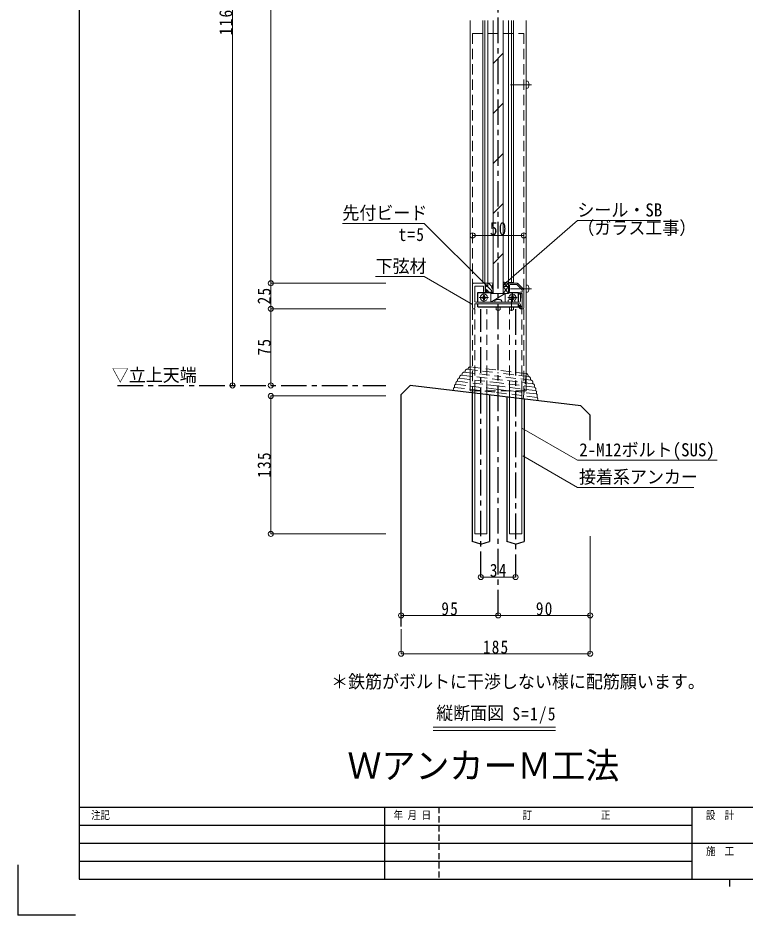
# Model space of a CAD drawing. Units: millimetres at full size, sheet at 1:5; some dimension numbers follow another scale. Extents: x -1050 to 1050, y -742 to 742.
# Drawn here: x -1050 to -338, y -742 to 135 of the extents above; entities that cross this region are included whole.
import ezdxf
from ezdxf.enums import TextEntityAlignment as Align

# ---------------------------------------------------------------- set-up
doc = ezdxf.new("R2010")
doc.units = ezdxf.units.MM
doc.header["$LTSCALE"] = 5
for name, pattern in [('CHAIN1', [8, 5, -1, 1, -1]), ('DASHED1', [1.8, 1.2, -0.6]), ('DASHED2', [3, 2, -1])]:
    doc.linetypes.add(name, pattern=pattern)
for name, color, linetype in [('0-0_通り芯', 7, 'CHAIN1'), ('0-1_躯体', 134, 'Continuous'), ('1-4_印刷位置ライン', 7, 'Continuous'), ('1-5_図枠1_1', 7, 'Continuous')]:
    doc.layers.add(name, color=color, linetype=linetype)
for name, color, linetype, lineweight in [('0-3_寸法', 54, 'Continuous', 20), ('0-4_手摺部材', 92, 'Continuous', 20), ('0-7_ガラス', 6, 'Continuous', 20), ('0-8_その他', 11, 'Continuous', 20), ('0-9_文字', 3, 'Continuous', 20), ('0-A_支柱', 6, 'Continuous', 20), ('0-B_足元', 4, 'Continuous', 20)]:
    doc.layers.add(name, color=color, linetype=linetype, lineweight=lineweight)
doc.styles.add('ＭＳ ゴシック', font='')
doc.styles.add('ＭＳ 明朝', font='')
doc.styles.get('ＭＳ ゴシック').set_extended_font_data('MS Gothic')
doc.styles.get('ＭＳ 明朝').set_extended_font_data('MS Mincho')

# ---------------------------------------------------------------- blocks, each defined once
blk = doc.blocks.new('dimension_origin')
at = {"color": 0, "linetype": 'Continuous', "lineweight": -2}
blk.add_circle((0, 0), 1.25, dxfattribs=at)

msp = doc.modelspace()

# ---------------------------------------------------------------- linework, layer by layer
at = {"layer": '0-0_通り芯'}
for p, q in [((-580, -449.293), (-580, 509.682)), ((-597, -411.793), (-597, -149.582)), ((-563, -149.582), (-563, -411.793)), ((-952.5, -224.293), (-690, -224.293))]:
    msp.add_line(p, q, dxfattribs=at)
at = {"layer": '0-1_躯体'}
for p, q in [((-570, -133.276), (-560, -133.276)), ((-560, -142.776), (-560, -133.276)), ((-600, -147.276), (-600, -144.276)), ((-675.025, -233.268), (-666.025, -224.268)), ((-499, -244.293), (-666.025, -224.268)), ((-675.025, -460.293), (-675.025, -233.268)), ((-605.5, -231.524), (-605.5, -377.076)), ((-588.5, -233.563), (-588.5, -377.076)), ((-571.5, -235.601), (-571.5, -377.076)), ((-554.5, -237.639), (-554.5, -377.076)), ((-499, -244.293), (-490, -253.293)), ((-490, -277.911), (-490, -253.293)), ((-597, -379.582), (-605.5, -377.076)), ((-597, -379.582), (-588.5, -377.076)), ((-563, -379.582), (-571.5, -377.076)), ((-563, -379.582), (-554.5, -377.076))]:
    msp.add_line(p, q, dxfattribs=at)
for points in [[(-600, -142.776), (-600, -133.276), (-585, -133.276)], [(-600, -147.276), (-560, -147.276), (-560, -144.276)]]:
    msp.add_lwpolyline(points, dxfattribs=at)
at = {"layer": '0-3_寸法'}
for p, q in [((-840, 495), (-840, -224.276)), ((-802.5, 470), (-802.5, -124.276)), ((-605, -77.397), (-555, -77.397)), ((-802.5, -124.276), (-802.5, -149.276)), ((-690, -124.276), (-802.5, -124.276)), ((-802.5, -149.276), (-802.5, -224.276)), ((-690, -149.276), (-802.5, -149.276)), ((-802.5, -234.582), (-802.5, -369.582)), ((-802.5, -234.582), (-690, -234.582)), ((-690, -369.582), (-802.5, -369.582)), ((-490, -486.793), (-490, -371.873)), ((-597, -411.793), (-563, -411.793)), ((-675.025, -449.293), (-580, -449.293)), ((-580, -449.293), (-490, -449.293)), ((-675.025, -486.793), (-675.025, -462.649)), ((-675.025, -486.793), (-490, -486.793))]:
    msp.add_line(p, q, dxfattribs=at)
at = {"layer": '0-4_手摺部材'}
for p, q in [((-595, 132.854), (-595, -124.076)), ((-593, -124.076), (-593, 132.854)), ((-590, 132.854), (-590, -124.076)), ((-570, 132.854), (-570, -124.076)), ((-567, 132.854), (-567, -123.576)), ((-565, -124.076), (-565, 132.854)), ((-605, -124.776), (-605, -148.776)), ((-604.5, -124.276), (-590.3, -124.276)), ((-603, -127.976), (-603, -141.776)), ((-602, -126.976), (-594.3, -126.976)), ((-595, -124.076), (-588.297, -124.076)), ((-594.3, -126.976), (-594.3, -132.226)), ((-592.8, -125.776), (-591, -125.776)), ((-592.8, -125.776), (-592.8, -132.226)), ((-591, -125.776), (-591, -126.976)), ((-591, -131.576), (-591, -132.226)), ((-590.7, -127.276), (-590.5, -127.276)), ((-590.7, -131.276), (-590.5, -131.276)), ((-590, -124.576), (-590, -126.776)), ((-570, -123.576), (-565, -123.576)), ((-565, -124.076), (-570, -124.076)), ((-570, -124.276), (-570, -132.276)), ((-561.414, -124.276), (-570, -124.276)), ((-568.8, -131.776), (-568.8, -125.976)), ((-568.3, -125.476), (-561.78, -125.476)), ((-561.78, -125.476), (-556.4, -130.856)), ((-555.293, -129.983), (-560.707, -124.569)), ((-556.4, -130.856), (-556.4, -132.876)), ((-555, -148.776), (-555, -130.69)), ((-596.05, -137.776), (-596.05, -138.776)), ((-596.05, -137.776), (-595.25, -137.776)), ((-596.05, -138.776), (-595.25, -138.776)), ((-594.5, -136.226), (-594.5, -137.026)), ((-594.5, -140.326), (-594.5, -139.526)), ((-594.5, -140.326), (-593.5, -140.326)), ((-593.5, -140.326), (-593.5, -139.526)), ((-593.3, -133.226), (-590.3, -133.226)), ((-592.8, -132.226), (-591, -132.226)), ((-591.95, -137.776), (-592.75, -137.776)), ((-591.95, -138.776), (-592.75, -138.776)), ((-591.95, -137.776), (-591.95, -138.776)), ((-590, -131.776), (-590, -132.926)), ((-570, -132.276), (-569.3, -132.276)), ((-568.05, -137.776), (-568.05, -138.776)), ((-568.05, -137.776), (-567.25, -137.776)), ((-568.05, -138.776), (-567.25, -138.776)), ((-566.5, -136.226), (-566.5, -137.026)), ((-566.5, -140.19), (-566.5, -139.526)), ((-565.5, -140.302), (-565.5, -139.526)), ((-563.95, -137.776), (-564.75, -137.776)), ((-563.95, -138.776), (-564.75, -138.776)), ((-563.95, -137.776), (-563.95, -138.776)), ((-559.6, -133.876), (-559.6, -134.276)), ((-556.4, -132.876), (-558.6, -132.876)), ((-558.6, -135.276), (-558.393, -135.276)), ((-558.4, -134.276), (-556.9, -134.276)), ((-558.2, -135.024), (-558.4, -134.276)), ((-558.13, -135.276), (-558.389, -134.543)), ((-558.2, -134.276), (-557.754, -134.276)), ((-558.13, -135.276), (-558.13, -141.776)), ((-556.4, -142.776), (-556.755, -135.229)), ((-556.4, -134.776), (-556.4, -147.776)), ((-603, -144.276), (-558.4, -144.276)), ((-603, -144.276), (-603, -148.776)), ((-602, -142.776), (-559.13, -142.776)), ((-582, -147.276), (-582, -149.976)), ((-578, -147.276), (-578, -149.976)), ((-570.402, -141.657), (-570.5, -142.776)), ((-570.5, -142.776), (-563.5, -142.776)), ((-569, -147.276), (-569, -149.976)), ((-565, -147.276), (-565, -149.976)), ((-563.598, -141.657), (-563.5, -142.776)), ((-559.6, -146.376), (-559.6, -148.276)), ((-558.6, -147.776), (-558.6, -146.376)), ((-558.4, -144.276), (-557.889, -146.489)), ((-556.9, -148.276), (-558.1, -148.276)), ((-557.402, -146.876), (-556.9, -146.876)), ((-556.4, -142.776), (-556.4, -146.376)), ((-604.5, -149.276), (-603.5, -149.276)), ((-558.6, -149.276), (-555.5, -149.276))]:
    msp.add_line(p, q, dxfattribs=at)
at = {"layer": '0-4_手摺部材', "linetype": 'CHAIN1'}
for p, q in [((-598.5, -138.276), (-589.509, -138.276)), ((-594, -133.776), (-594, -142.776)), ((-570.5, -138.276), (-561.509, -138.276)), ((-567, -139.916), (-567, -151.377)), ((-566, -133.776), (-566, -142.776))]:
    msp.add_line(p, q, dxfattribs=at)
at = {"layer": '0-4_手摺部材', "linetype": 'DASHED2'}
for p, q in [((-583.402, -141.657), (-583.5, -142.776)), ((-583.5, -142.776), (-576.5, -142.776)), ((-576.598, -141.657), (-576.5, -142.776)), ((-569, -147.293), (-569, -148.793))]:
    msp.add_line(p, q, dxfattribs=at)
at = {"layer": '0-4_手摺部材'}
for points in [[(-594.5, -136.226), (-593.5, -136.226), (-593.5, -137.026)], [(-566.5, -136.226), (-565.5, -136.226), (-565.5, -137.026)]]:
    msp.add_lwpolyline(points, dxfattribs=at)
msp.add_circle((-594, -138.276), 3.5, dxfattribs=at)
for centre, radius, start, end in [((-604.5, -124.776), 0.5, 90, 180), ((-602, -127.976), 1, 90, 180), ((-590.7, -126.976), 0.3, 180, 270), ((-590.7, -131.576), 0.3, 90, 180), ((-590.5, -126.776), 0.5, 270, 360), ((-590.5, -131.776), 0.5, 0, 90), ((-590.3, -124.576), 0.3, 0, 90), ((-568.3, -125.976), 0.5, 90, 180), ((-561.414, -125.276), 1, 45, 90), ((-556, -130.69), 1, 0, 45), ((-595.25, -137.026), 0.75, 270, 360), ((-595.25, -139.526), 0.75, 0, 90), ((-593.3, -132.226), 1, 180, 270), ((-592.75, -137.026), 0.75, 180, 270), ((-592.75, -139.526), 0.75, 90, 180), ((-590.3, -132.926), 0.3, 270, 360), ((-566, -138.276), 3.5, 308.32167, 216.54815), ((-567, -149.176), 9, 74.11915, 105.88085), ((-569.3, -131.776), 0.5, 270, 360), ((-567.25, -137.026), 0.75, 270, 360), ((-567.25, -139.526), 0.75, 0, 90), ((-564.75, -137.026), 0.75, 180, 270), ((-564.75, -139.526), 0.75, 90, 180), ((-558.6, -133.876), 1, 90, 180), ((-558.6, -134.276), 1, 180, 270), ((-558.2, -134.476), 0.2, 90, 199.42185), ((-558.393, -135.076), 0.2, 270, 15), ((-557.754, -135.276), 1, 2.69428, 90), ((-556.9, -134.776), 0.5, 0, 90), ((-604.5, -148.776), 0.5, 180, 270), ((-603.5, -148.776), 0.5, 270, 360), ((-602, -141.776), 1, 180, 270), ((-569.107, -141.77), 1.3, 105.88085, 175), ((-564.893, -141.77), 1.3, 5, 74.11915), ((-559.1, -146.376), 0.5, 0, 180), ((-558.6, -148.276), 1, 180, 270), ((-559.13, -141.776), 1, 270, 360), ((-558.1, -147.776), 0.5, 180, 270), ((-557.402, -146.376), 0.5, 192.99462, 270), ((-556.9, -146.376), 0.5, 270, 360), ((-556.9, -147.776), 0.5, 270, 360), ((-555.5, -148.776), 0.5, 270, 360), ((-580, -147.876), 2.9, 226.39718, 313.60282), ((-567, -147.876), 2.9, 226.39718, 313.60282)]:
    msp.add_arc(centre, radius, start, end, dxfattribs=at)
at = {"layer": '0-4_手摺部材', "linetype": 'DASHED2'}
for centre, radius, start, end in [((-580, -149.176), 9, 74.11915, 105.88085), ((-582.107, -141.77), 1.3, 105.88085, 175), ((-577.893, -141.77), 1.3, 5, 74.11915)]:
    msp.add_arc(centre, radius, start, end, dxfattribs=at)
at = {"layer": '0-7_ガラス'}
for p, q in [((-585, 132.854), (-585, -134.276)), ((-575, -134.276), (-575, 132.854)), ((-585, 90.859), (-575, 100.859)), ((-585, 41.855), (-575, 51.855)), ((-585, -7.149), (-575, 2.851)), ((-585, -56.153), (-575, -46.153)), ((-585, -105.157), (-575, -95.157))]:
    msp.add_line(p, q, dxfattribs=at)
at = {"layer": '0-8_その他'}
for p, q in [((-592.5, -126.526), (-592.5, -132.026)), ((-591.3, -126.526), (-592.5, -126.526)), ((-592.5, -129.601), (-591.025, -131.076)), ((-591.332, -126.526), (-591.3, -126.558)), ((-591.3, -126.526), (-591.3, -127.476)), ((-591.3, -127.476), (-590, -127.476)), ((-591.3, -131.076), (-590, -131.076)), ((-591.3, -131.076), (-591.3, -132.026)), ((-590.382, -127.476), (-585.833, -132.026)), ((-590, -124.457), (-590, -127.476)), ((-590, -131.076), (-590, -132.876)), ((-585.11, -123.695), (-589.82, -124.258)), ((-589.407, -124.209), (-586.168, -127.447)), ((-587.5, -133.026), (-585, -131.526)), ((-586.6, -128.526), (-585, -130.526)), ((-585.1, -128.526), (-586.6, -128.526)), ((-586.386, -128.126), (-585.012, -123.842)), ((-585.1, -128.126), (-586.386, -128.126)), ((-585.617, -123.756), (-585.138, -124.235)), ((-585.489, -128.126), (-585.09, -128.526)), ((-585, -128.226), (-585, -128.426)), ((-585, -131.526), (-585, -130.526)), ((-570, -124.276), (-575, -122.936)), ((-575, -123.51), (-574.548, -123.058)), ((-575, -123.338), (-571.062, -127.276)), ((-575, -126.338), (-572.317, -123.655)), ((-575, -126.167), (-573.891, -127.276)), ((-575, -127.276), (-570, -127.276)), ((-575, -127.276), (-570, -134.276)), ((-575, -134.276), (-570, -127.276)), ((-573.109, -127.276), (-570.086, -124.253)), ((-571.685, -123.825), (-570, -125.51)), ((-591.3, -132.026), (-592.5, -132.026)), ((-590, -132.101), (-589.075, -133.026)), ((-587.5, -133.026), (-589.85, -133.026)), ((-587.25, -142.776), (-573.25, -134.276))]:
    msp.add_line(p, q, dxfattribs=at)
msp.add_lwpolyline([(-575, -134.276), (-570, -134.276), (-570, -127.276)], dxfattribs=at)
msp.add_lwpolyline([(-587.25, -142.776), (-573.25, -142.776), (-573.25, -134.276), (-587.25, -134.276)], close=True, dxfattribs=at)
for centre, radius, start, end in [((-589.8, -124.457), 0.2, 95.71059, 180), ((-585.1, -123.795), 0.1, 331.84892, 95.71059), ((-585.1, -128.226), 0.1, 0, 90), ((-585.1, -128.426), 0.1, 270, 360), ((-589.85, -132.876), 0.15, 180, 270)]:
    msp.add_arc(centre, radius, start, end, dxfattribs=at)
at = {"layer": '0-9_文字'}
for p, q in [((-524.014, -558.793), (-643.767, -558.793)), ((-524.014, -561.793), (-643.767, -561.793))]:
    msp.add_line(p, q, dxfattribs=at)
for points in [[(-590.3, -127.84), (-652.5, -65.64), (-732.5, -65.64)], [(-572.308, -123.658), (-502.5, -62.78), (-421.25, -62.78)], [(-605, -145.192), (-652.5, -117.768), (-700, -117.768)], [(-557, -266.022), (-502.5, -297.487), (-365.712, -297.487)], [(-555.77, -293.251), (-502.5, -324.006), (-388.431, -324.006)]]:
    msp.add_lwpolyline(points, dxfattribs=at)
at = {"layer": '0-A_支柱'}
for p, q in [((-607.5, 132.854), (-607.5, -229.582)), ((-552.5, 132.854), (-552.5, -229.582))]:
    msp.add_line(p, q, dxfattribs=at)
at = {"layer": '0-A_支柱', "linetype": 'DASHED2'}
msp.add_line((-607.5, -229.582), (-552.5, -229.582), dxfattribs=at)
at = {"layer": '0-B_足元', "linetype": 'DASHED2'}
for p, q in [((-605, 120), (-555, 120)), ((-605, 120), (-605, -231.584)), ((-555, 120), (-555, -231.584)), ((-603, -229.582), (-603, -149.582)), ((-591, -229.582), (-591, -149.582)), ((-569, -229.582), (-569, -149.582)), ((-557.011, -229.582), (-557.011, -149.582)), ((-612.354, -210.157), (-612.496, -211.349)), ((-610.309, -208.387), (-580.135, -212.005)), ((-609.354, -207.898), (-609.425, -208.493)), ((-607.13, -206.15), (-579.825, -209.424)), ((-552.521, -212.697), (-579.825, -209.424)), ((-619.693, -218.705), (-619.861, -220.107)), ((-617.73, -215.862), (-617.884, -217.148)), ((-617.884, -217.148), (-581.278, -221.537)), ((-615.707, -214.182), (-580.896, -218.356)), ((-615.31, -213.018), (-615.453, -214.213)), ((-613.255, -211.257), (-580.516, -215.182)), ((-546.085, -222.53), (-580.896, -218.356)), ((-547.776, -219.108), (-580.516, -215.182)), ((-549.961, -215.623), (-580.135, -212.005)), ((-555.497, -237.519), (-552.521, -212.697)), ((-550.773, -214.921), (-550.845, -215.517)), ((-548.392, -217.825), (-548.535, -219.017)), ((-623.777, -227.393), (-624.006, -229.306)), ((-622.623, -224.191), (-622.867, -226.22)), ((-622.867, -226.22), (-582.42, -231.069)), ((-621.313, -221.516), (-621.51, -223.161)), ((-621.51, -223.159), (-582.039, -227.891)), ((-619.861, -220.107), (-581.655, -224.687)), ((-542.569, -232.624), (-582.039, -227.891)), ((-543.449, -229.268), (-581.655, -224.687)), ((-544.671, -225.926), (-581.278, -221.537)), ((-546.196, -221.305), (-546.34, -222.499)), ((-544.517, -224.64), (-544.671, -225.926)), ((-543.281, -227.867), (-543.449, -229.268)), ((-541.974, -235.918), (-582.42, -231.069)), ((-542.372, -230.981), (-542.569, -232.626)), ((-541.731, -233.89), (-541.974, -235.918)), ((-541.367, -237.273), (-541.596, -239.186))]:
    msp.add_line(p, q, dxfattribs=at)
at = {"layer": '0-B_足元'}
for p, q in [((-551.381, 73.402), (-552.5, 73.5)), ((-552.5, 73.5), (-552.5, 66.5)), ((-551.381, 66.598), (-552.5, 66.5)), ((-551.381, -126.18), (-552.5, -126.082)), ((-552.5, -126.082), (-552.5, -133.082)), ((-551.381, -132.984), (-552.5, -133.082)), ((-603, -369.582), (-603, -229.582)), ((-591, -229.582), (-591, -369.582)), ((-569, -229.582), (-569, -369.582)), ((-557, -369.582), (-557, -229.582)), ((-591, -369.582), (-603, -369.582)), ((-569, -369.582), (-557, -369.582))]:
    msp.add_line(p, q, dxfattribs=at)
at = {"layer": '0-B_足元', "linetype": 'CHAIN1'}
for p, q in [((-547.28, 70), (-567.895, 70)), ((-547.28, -129.582), (-567.895, -129.582))]:
    msp.add_line(p, q, dxfattribs=at)
at = {"layer": '0-B_足元'}
for centre, radius, start, end in [((-551.494, 72.107), 1.3, 15.88085, 85), ((-558.9, 70), 9, 344.11915, 15.88085), ((-551.494, 67.893), 1.3, 275, 344.11915), ((-551.494, -127.475), 1.3, 15.88085, 85), ((-558.9, -129.582), 9, 344.11915, 15.88085), ((-551.494, -131.689), 1.3, 275, 344.11915)]:
    msp.add_arc(centre, radius, start, end, dxfattribs=at)
at = {"layer": '0-B_足元', "linetype": 'DASHED2'}
for centre, radius, start, end in [((-610.327, -210.443), 2.047, 79.72455, 171.95951), ((-607.368, -208.136), 2, 83.1632, 173.1632), ((-618.035, -218.802), 1.661, 84.78595, 176.65383), ((-615.876, -216.037), 1.862, 84.80795, 174.6022), ((-613.365, -213.208), 1.954, 79.73388, 174.41843), ((-552.759, -214.683), 2, 353.1632, 83.1632), ((-550.429, -217.624), 2.047, 354.36689, 86.60186), ((-548.131, -221.03), 1.954, 351.90797, 86.59253), ((-622.333, -227.573), 1.455, 111.49945, 172.87376), ((-621.424, -224.368), 1.212, 94.08422, 171.62463), ((-619.834, -221.587), 1.48, 91.03865, 177.27541), ((-546.36, -224.372), 1.862, 351.72421, 81.51846), ((-544.916, -227.569), 1.661, 349.67257, 81.54045), ((-543.825, -230.7), 1.48, 349.051, 75.28775), ((-542.939, -233.778), 1.212, 354.70177, 72.24218), ((-542.812, -237.107), 1.455, 353.45264, 54.82695)]:
    msp.add_arc(centre, radius, start, end, dxfattribs=at)
at = {"layer": '1-4_印刷位置ライン'}
for p in [(-1050, -693.374), (-993.722, -742.5)]:
    msp.add_line(p, (-1050, -742.5), dxfattribs=at)
at = {"layer": '1-5_図枠1_1'}
for p, q in [((-990, -636.793), (990, -636.793)), ((-691.162, -636.793), (-691.162, -707.5)), ((-390.657, -636.793), (-390.657, -707.5)), ((-990, -654.47), (-390.657, -654.47)), ((-990, -672.146), (-37.121, -672.146)), ((-990, -689.823), (-390.657, -689.823)), ((-353.535, -707.5), (-353.535, -714.571))]:
    msp.add_line(p, q, dxfattribs=at)
at = {"layer": '1-5_図枠1_1', "linetype": 'DASHED1'}
msp.add_line((-638.131, -636.793), (-638.131, -707.5), dxfattribs=at)
msp.add_line((-638.131, -636.793), (-638.131, -707.5), dxfattribs=at)
at = {"layer": '1-5_図枠1_1'}
msp.add_lwpolyline([(-990, 682.5), (-990, -707.5), (990, -707.5)], dxfattribs=at)

# ---------------------------------------------------------------- block references
at = {"layer": '0-3_寸法', "xscale": 2, "yscale": 2}
for p, rotation in [((-605, -77.397), 180), ((-802.5, -124.276), 90), ((-802.5, -124.276), 270), ((-802.5, -149.276), 90), ((-802.5, -149.276), 270), ((-840, -224.276), 270), ((-802.5, -224.276), 270), ((-802.5, -234.582), 90), ((-802.5, -369.582), 270), ((-597, -411.793), 180), ((-675.025, -449.293), 180), ((-580, -449.293), 180), ((-675.025, -486.793), 180)]:
    msp.add_blockref('dimension_origin', p, dxfattribs=dict(at, rotation=rotation))
for p in [(-555, -77.397), (-563, -411.793), (-580, -449.293), (-490, -449.293), (-490, -486.793)]:
    msp.add_blockref('dimension_origin', p, dxfattribs=at)

# ---------------------------------------------------------------- texts
at = {"layer": '0-3_寸法', "char_height": 12.83, "attachment_point": 7, "rotation": 90, "style": 'ＭＳ ゴシック'}
for s, insert in [('\\T1.17;\\W0.85;1160', (-840, 118.487)), ('\\T1.17;\\W0.85;25', (-802.5, -144.901)), ('\\T1.17;\\W0.85;75', (-802.5, -194.901)), ('\\T1.17;\\W0.85;135', (-802.5, -314.582))]:
    msp.add_mtext(s, dxfattribs=dict(at, insert=insert))
at = {"layer": '0-3_寸法', "char_height": 12.83, "attachment_point": 7, "style": 'ＭＳ ゴシック'}
for s, insert in [('\\T1.17;\\W0.85;50', (-588.125, -77.397)), ('\\T1.17;\\W0.85;34', (-588.125, -411.793)), ('\\T1.17;\\W0.85;95', (-635.637, -449.293)), ('\\T1.17;\\W0.85;90', (-543.125, -449.293)), ('\\T1.17;\\W0.85;185', (-595.012, -486.793))]:
    msp.add_mtext(s, dxfattribs=dict(at, insert=insert))
at = {"layer": '0-9_文字', "style": 'ＭＳ ゴシック', "width": 0.95}
for s, height, p in [('先付ビード', 12.83, (-732.5, -65.64)), ('シール・SB', 12.83, (-502.5, -62.78)), ('（ガラス工事）', 12.83, (-502.5, -80.28)), ('下弦材', 12.83, (-700, -117.768)), ('▽立上天端', 12.83, (-958.163, -224.293)), ('2-M12ボルト(SUS)', 12.83, (-500.712, -297.487)), ('接着系アンカー', 12.83, (-500.931, -324.006)), ('＊鉄筋がボルトに干渉しない様に配筋願います。', 12.83, (-743.55, -524.293)), ('縦断面図', 12.83, (-640.701, -555.106)), ('ＷアンカーＭ工法', 25.66, (-727.5, -616.793))]:
    msp.add_text(s, height=height, dxfattribs=at).set_placement(p, align=Align.BOTTOM_LEFT)
at = {"layer": '0-9_文字', "char_height": 12.83, "attachment_point": 7, "style": 'ＭＳ ゴシック'}
for s, insert in [('\\T1.17;\\W0.85;t=5', (-677.5, -83.14)), ('\\T1.17;\\W0.85;S=1/5', (-566.097, -555.106))]:
    msp.add_mtext(s, dxfattribs=dict(at, insert=insert))
at = {"layer": '1-5_図枠1_1', "style": 'ＭＳ 明朝', "width": 0.85}
for s, p in [('注記', (-978.418, -650.934)), ('年 月 日', (-682.419, -650.934)), ('訂               正', (-556.108, -650.934)), ('  設  計', (-385.607, -650.934)), ('  施  工', (-385.607, -686.288))]:
    msp.add_text(s, height=7.776, dxfattribs=at).set_placement(p, align=Align.BOTTOM_LEFT)

doc.saveas('drawing.dxf')
